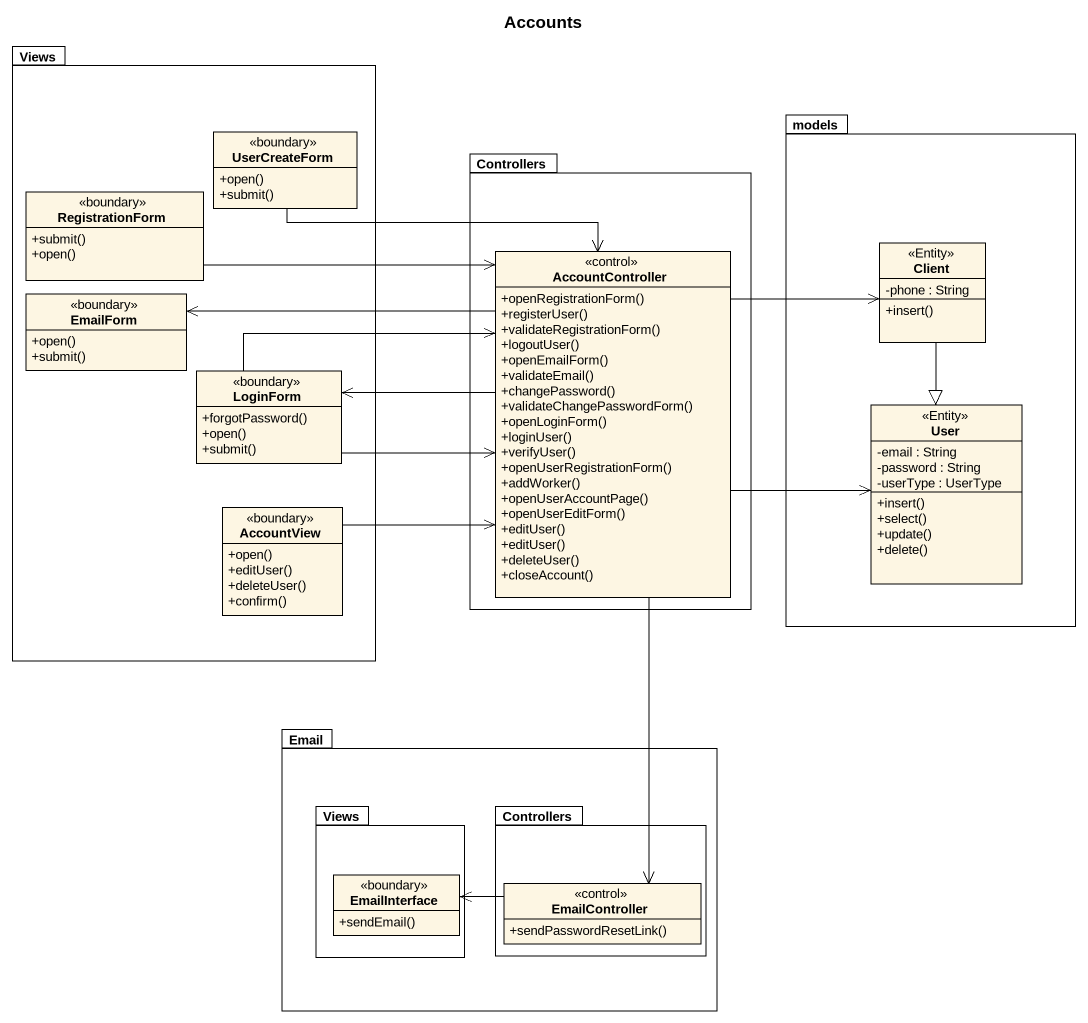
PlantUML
@startuml
title Accounts
hide circle
hide empty members
skinparam classAttributeIconSize 0
package Views {
  class UserCreateForm <<boundary>> {
    +open()
    +submit()
  }
  class RegistrationForm <<boundary>> {
    +submit()
    +open()
  }
  class EmailForm <<boundary>> {
    +open()
    +submit()
  }
  class LoginForm <<boundary>> {
    +forgotPassword()
    +open()
    +submit()
  }
  class AccountView <<boundary>> {
    +open()
    +editUser()
    +deleteUser()
    +confirm()
  }
}
package models {
  class Client <<Entity>> {
    -phone : String
    +insert()
  }
  class User <<Entity>> {
    -email : String
    -password : String
    -userType : UserType
    +insert()
    +select()
    +update()
    +delete()
  }
}
package Controllers {
  class AccountController <<control>> {
    +openRegistrationForm()
    +registerUser()
    +validateRegistrationForm()
    +logoutUser()
    +openEmailForm()
    +validateEmail()
    +changePassword()
    +validateChangePasswordForm()
    +openLoginForm()
    +loginUser()
    +verifyUser()
    +openUserRegistrationForm()
    +addWorker()
    +openUserAccountPage()
    +openUserEditForm()
    +editUser()
    +editUser()
    +deleteUser()
    +closeAccount()
  }
}
package Email {
  package "Views" as Views_2 {
    class EmailInterface <<boundary>> {
      +sendEmail()
    }
  }
  package "Controllers" as Controllers_2 {
    class EmailController <<control>> {
      +sendPasswordResetLink()
    }
  }
}
UserCreateForm --> AccountController
RegistrationForm -right-> AccountController
AccountController -right-> Client
AccountController -left-> EmailForm
AccountController -left-> LoginForm
AccountController -right-> User
AccountController --> EmailController
Client --|> User
LoginForm -right-> AccountController
LoginForm -right-> AccountController
AccountView -right-> AccountController
EmailController -left-> EmailInterface
@enduml
